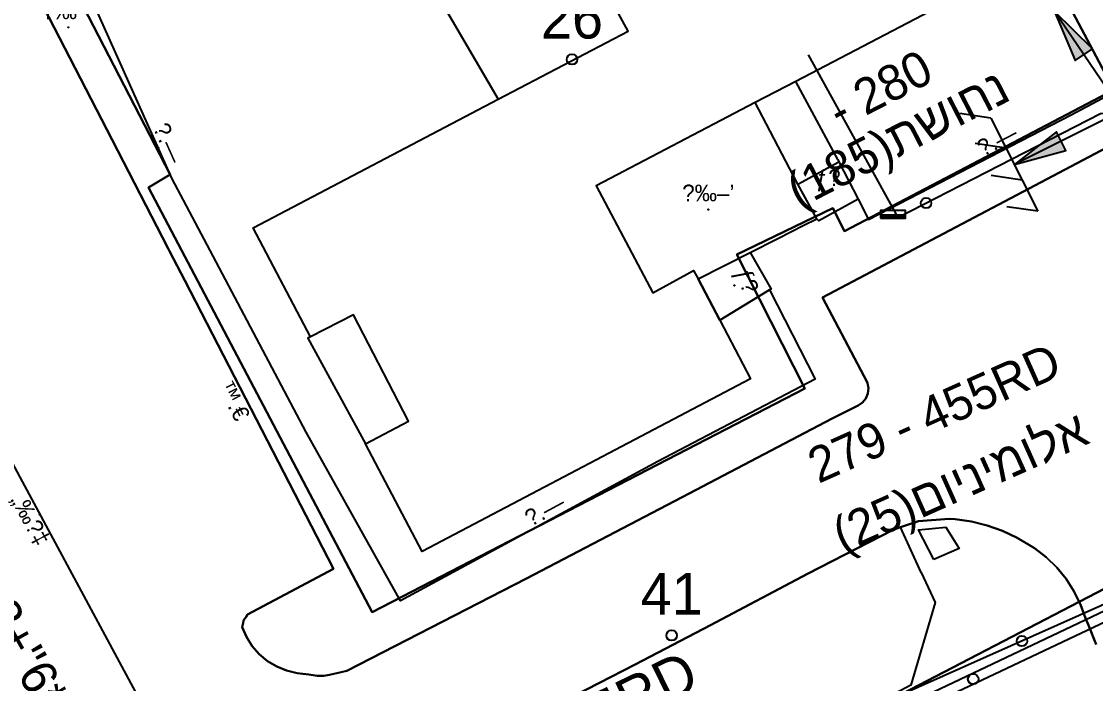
# Model space of a CAD drawing. Header units: metres. Extents: x 218299 to 220222, y 572714 to 574340.
# Drawn here: x 219369.7 to 219421.1, y 573838 to 573869.8 of the extents above; entities that cross this region are included whole.
import ezdxf
from ezdxf.enums import TextEntityAlignment as Align

# ---------------------------------------------------------------- set-up
doc = ezdxf.new("R2010")
doc.units = ezdxf.units.M
doc.header["$MEASUREMENT"] = 0
for name, color, linetype in [('1601', 44, 'LANDBORDER'), ('1602', 44, 'Continuous'), ('1603', 44, 'Continuous'), ('6011', 10, 'Continuous'), ('6021', 110, 'Continuous'), ('6031', 254, 'Continuous'), ('6151', 102, 'CABLEUNDEXIST03'), ('6370', 7, 'Continuous'), ('6541', 7, 'Continuous'), ('6543', 7, 'Continuous'), ('6901', 3, 'Continuous'), ('6910', 102, 'Continuous'), ('6916', 7, 'Continuous'), ('A_POINTS', 2, 'Continuous'), ('M2200', 253, 'Continuous'), ('M2401', 7, 'Continuous'), ('M2404', 7, 'Continuous'), ('M2407', 253, 'Continuous'), ('M2408', 253, 'Continuous'), ('M2412', 253, 'Continuous'), ('M2430', 253, 'Continuous'), ('M2605', 253, 'Continuous'), ('M2804', 253, 'Continuous'), ('M5202', 253, 'Continuous'), ('M5250', 253, 'Continuous')]:
    doc.layers.add(name, color=color, linetype=linetype)
doc.styles.add('HEBTXT', font='HEBTXT')
doc.styles.add('MAVAT_HEBTXT', font='HEBTXT')
doc.linetypes.add('CABLEUNDEXIST03', pattern='A,3.5,[222,elecad.shx,S=0.01,R=0,X=0,Y=0],1.5', length=5)
doc.linetypes.add('LANDBORDER', pattern='A,6.25,[208,elecad.shx,S=0.02,R=0,X=-0.6,Y=0],12.5,[208,elecad.shx,S=0.02,R=180,X=0.6,Y=0],6.25', length=25)

# ---------------------------------------------------------------- blocks, each defined once
blk = doc.blocks.new('6901')
at = {"layer": 'A_POINTS'}
blk.add_circle((0, 0), 0.25, dxfattribs=at)
at = {"color": 0, "style": 'HEBTXT', "flags": 1}
blk.add_attdef('CODE', (-2.918, 6.399), '', height=1.7, dxfattribs=at)
at = {"color": 0, "style": 'HEBTXT'}
for tag, p in [('PATH', (0.169, 4.708)), ('HTCH', (0.169, 2.708))]:
    blk.add_attdef(tag, text='', height=1.7, dxfattribs=at).set_placement(p, align=Align.MIDDLE_CENTER)
blk = doc.blocks.new('6910')
at = {"layer": 'A_POINTS'}
blk.add_circle((0, 0), 0.25, dxfattribs=at)
at = {"color": 0, "style": 'HEBTXT', "flags": 1}
blk.add_attdef('CODE', (-2.918, 6.399), '', height=1.7, dxfattribs=at)
at = {"color": 0, "style": 'HEBTXT'}
for tag, p in [('PATH', (0.169, 4.708)), ('HTCH', (0.169, 2.708))]:
    blk.add_attdef(tag, text='', height=1.7, dxfattribs=at).set_placement(p, align=Align.MIDDLE_CENTER)
blk = doc.blocks.new('6370')
at = {"color": 0}
blk.add_lwpolyline([(-1, -1), (1, -1), (1, 1), (-1, 1)], close=True, dxfattribs=at)
for points in [[(-0.991, 1.013), (1.003, 1.013), (-0.991, -1.013)], [(-0.991, -1.013), (1.003, -1.013), (1.003, 1.013)]]:
    blk.add_solid(points, dxfattribs=at)
at = {"color": 0, "style": 'HEBTXT'}
blk.add_attdef('POLE_NUM', (2.033, 2.706), '', height=2, dxfattribs=at)
at = {"color": 0, "style": 'HEBTXT', "flags": 1}
blk.add_attdef('MAP_TYPE', (2.063, -0.224), '', height=2, dxfattribs=at)
blk = doc.blocks.new('6541')
at = {"color": 0}
blk.add_lwpolyline([(0.75, -0.002), (5.75, -0.002), (3.25, 0.498), (3.25, -0.502), (5.75, -0.002)], dxfattribs=at)
blk.add_solid([(3.25, -0.502), (3.25, 0.498), (5.75, -0.002)], dxfattribs=at)
blk = doc.blocks.new('6543')
at = {"color": 0}
for p, q in [((5.75, 2.486), (6.979, 1.626)), ((5.75, 0.813), (6.979, -0.048)), ((5.75, -0.901), (6.979, -1.761)), ((5.75, -2.514), (6.979, -3.374))]:
    blk.add_line(p, q, dxfattribs=at)
for points in [[(5.75, -2.514), (5.75, 2.486)], [(0.75, -0.014), (5.75, -0.014), (3.25, 0.486), (3.25, -0.514), (5.75, -0.014)]]:
    blk.add_lwpolyline(points, dxfattribs=at)
blk.add_solid([(3.25, -0.514), (3.25, 0.486), (5.75, -0.014)], dxfattribs=at)
blk = doc.blocks.new('1603')
at = {"layer": 'A_POINTS'}
blk.add_circle((0, 0), 0.25, dxfattribs=at)
at = {"color": 0, "style": 'HEBTXT'}
blk.add_attdef('PARCEL_NUM', text='', height=2, dxfattribs=at).set_placement((0, 1), align=Align.CENTER)
at = {"color": 0, "style": 'HEBTXT', "flags": 1}
blk.add_attdef('LOT_NUM', text='', height=2, dxfattribs=at).set_placement((0, -2.5), align=Align.CENTER)
blk = doc.blocks.new('6916')
at = {"layer": 'A_POINTS'}
blk.add_circle((0, 0), 0.25, dxfattribs=at)
at = {"color": 0, "style": 'HEBTXT'}
for tag, p in [('HTCH', (0.006, 3.527)), ('PIPE', (0.049, 1.33))]:
    blk.add_attdef(tag, text='', height=1.7, dxfattribs=at).set_placement(p, align=Align.MIDDLE_CENTER)
blk = doc.blocks.new('M2804')
blk.add_circle((0, 0), 0.025)
at = {"style": 'MAVAT_HEBTXT'}
blk.add_attdef('NAME', text='', height=0.8, dxfattribs=at).set_placement((0, 1.59), align=Align.MIDDLE)
blk = doc.blocks.new('M5202')
blk.add_lwpolyline([(-2, -0.53), (2, -0.53), (2, 0.67), (-2, 0.67)], close=True)
for points in [[(-2, 0), (2, 0)], [(-2, -0.33), (2, -0.33)]]:
    blk.add_lwpolyline(points)
at = {"style": 'MAVAT_HEBTXT', "flags": 1}
for tag, p in [('MARK', (0, 1.92)), ('HEIGHT', (0, -1.78)), ('NAME', (0, -4.35))]:
    blk.add_attdef(tag, text='', height=0.8, dxfattribs=at).set_placement(p, align=Align.MIDDLE)
blk = doc.blocks.new('M2404')
blk.add_circle((0, 0), 0.025)
at = {"style": 'MAVAT_HEBTXT'}
blk.add_attdef('NAME', text='', height=0.8, dxfattribs=at).set_placement((0, 1.59), align=Align.MIDDLE)
blk = doc.blocks.new('M2412')
blk.add_circle((0, 0), 0.025)
at = {"style": 'MAVAT_HEBTXT'}
blk.add_attdef('NAME', text='', height=0.8, dxfattribs=at).set_placement((0, 1.59), align=Align.MIDDLE)
blk = doc.blocks.new('M2430')
blk.add_circle((0, 0), 0.025)
at = {"style": 'MAVAT_HEBTXT'}
blk.add_attdef('NAME', text='', height=0.8, dxfattribs=at).set_placement((0, 1.25), align=Align.MIDDLE)
blk = doc.blocks.new('M2605')
blk.add_circle((0, 0), 0.025)
at = {"style": 'MAVAT_HEBTXT'}
blk.add_attdef('NAME', text='', height=0.8, dxfattribs=at).set_placement((0, 1.59), align=Align.MIDDLE)
blk = doc.blocks.new('111')
at = {"layer": 'M2200'}
blk.add_polyline3d([(219414.966, 573871.177, 603.862), (219406.766, 573866.88, 603.931), (219404.824, 573865.863, 603.947), (219397.203, 573861.869, 604.011), (219399.922, 573856.743, 604.064), (219401.879, 573857.814, 603.967), (219402.09, 573857.414, 603.972), (219402.09, 573857.414, 603.972), (219403.127, 573855.441, 603.991), (219403.127, 573855.441, 603.991), (219404.609, 573852.623, 604.02), (219388.875, 573844.35, 603.81), (219386.165, 573849.505, 604.02), (219386.165, 573849.505, 604.02), (219388.222, 573850.602, 603.959), (219385.594, 573855.694, 603.959), (219383.535, 573854.639, 604.02), (219383.535, 573854.639, 604.02), (219380.792, 573859.856, 604.02), (219392.524, 573866.024, 603.98), (219398.737, 573869.29, 603.959), (219395.996, 573874.311, 603.854)], dxfattribs=at)
at = {"layer": 'M2401'}
for points in [[(219421.155, 573839.894, 595.067), (219420.793, 573840.82, 595.067), (219420.642, 573841.151, 595.067), (219420.404, 573841.814, 595.067), (219420.092, 573842.446, 595.067), (219419.711, 573843.038, 595.067), (219419.265, 573843.583, 595.067), (219418.761, 573844.074, 595.067), (219418.204, 573844.504, 595.067), (219418.043, 573844.611, 595.067), (219417.376, 573845.011, 595.067), (219416.671, 573845.343, 595.067), (219415.935, 573845.602, 595.067), (219415.178, 573845.785, 595.067), (219414.405, 573845.891, 595.067), (219414.123, 573845.91, 595.067), (219412.649, 573845.81, 595.067), (219411.793, 573845.512, 595.067), (219411.434, 573845.386, 595.067), (219407.335, 573843.273, 595.067), (219402.679, 573840.814, 595.067), (219399.071, 573838.942, 595.067), (219395.601, 573837.143, 595.067)], [(219369.742, 573872.421, 595.067), (219374.035, 573864.082, 595.067), (219376.718, 573858.869, 595.067), (219376.785, 573858.739, 595.067), (219377.507, 573857.338, 595.067), (219384.63, 573843.521, 595.067), (219380.515, 573841.324, 595.067), (219380.448, 573841.224, 595.067), (219380.361, 573841.091, 595.067), (219380.326, 573841.021, 595.067), (219380.298, 573840.926, 595.067), (219380.274, 573840.793, 595.067), (219380.262, 573840.727, 595.067), (219380.465, 573840.254, 595.067), (219380.739, 573839.819, 595.067), (219381.077, 573839.432, 595.067), (219381.471, 573839.101, 595.067), (219381.912, 573838.836, 595.067), (219382.388, 573838.642, 595.067), (219382.889, 573838.524, 595.067), (219383.166, 573838.492, 595.067), (219383.456, 573838.447, 595.067), (219383.842, 573838.392, 595.067), (219384.035, 573838.387, 595.067), (219384.172, 573838.397, 595.067), (219384.446, 573838.439, 595.067), (219384.991, 573838.568, 595.067), (219385.264, 573838.629, 595.067), (219393.875, 573843.063, 595.067), (219401.672, 573847.122, 595.067), (219408.52, 573850.716, 595.067), (219409.752, 573851.342, 595.067), (219409.962, 573851.488, 595.067), (219410.125, 573851.689, 595.067), (219410.223, 573851.927, 595.067), (219410.248, 573852.181, 595.067), (219410.197, 573852.424, 595.067), (219410.182, 573852.462, 595.067), (219408.053, 573856.52, 595.067), (219418.221, 573861.886, 595.067), (219426, 573866.002, 595.067)]]:
    blk.add_polyline3d(points, dxfattribs=at)
at = {"layer": 'M2404'}
for points in [[(219426, 573866.002, 593.529), (219418.221, 573861.886, 593.529), (219408.053, 573856.52, 593.529), (219410.182, 573852.462, 593.529), (219410.197, 573852.424, 593.529), (219410.248, 573852.181, 593.529), (219410.223, 573851.927, 593.529), (219410.125, 573851.689, 593.529), (219409.962, 573851.488, 593.529), (219409.752, 573851.342, 593.529), (219408.52, 573850.716, 593.529), (219401.672, 573847.122, 593.529), (219393.875, 573843.063, 593.529), (219385.264, 573838.629, 593.529), (219384.991, 573838.568, 593.529), (219384.446, 573838.439, 593.529), (219384.172, 573838.397, 593.529), (219384.035, 573838.387, 593.529), (219383.842, 573838.392, 593.529), (219383.456, 573838.447, 593.529), (219383.166, 573838.492, 593.529), (219382.889, 573838.524, 593.529), (219382.388, 573838.642, 593.529), (219381.912, 573838.836, 593.529), (219381.471, 573839.101, 593.529), (219381.077, 573839.432, 593.529), (219380.739, 573839.819, 593.529), (219380.465, 573840.254, 593.529), (219380.262, 573840.727, 593.529), (219380.274, 573840.793, 593.529), (219380.298, 573840.926, 593.529), (219380.326, 573841.021, 593.529), (219380.361, 573841.091, 593.529), (219380.448, 573841.224, 593.529), (219380.515, 573841.324, 593.529), (219384.63, 573843.521, 593.529), (219377.507, 573857.338, 593.529), (219376.785, 573858.739, 593.529), (219376.718, 573858.869, 593.529), (219374.035, 573864.082, 593.529), (219369.742, 573872.421, 593.529)], [(219395.601, 573837.143, 593.529), (219399.071, 573838.942, 593.529), (219402.679, 573840.814, 593.529), (219407.335, 573843.273, 593.529), (219411.434, 573845.386, 593.529), (219411.793, 573845.512, 593.529), (219412.649, 573845.81, 593.529), (219414.123, 573845.91, 593.529), (219414.405, 573845.891, 593.529), (219415.178, 573845.785, 593.529), (219415.935, 573845.602, 593.529), (219416.671, 573845.343, 593.529), (219417.376, 573845.011, 593.529), (219418.043, 573844.611, 593.529), (219418.204, 573844.504, 593.529), (219418.761, 573844.074, 593.529), (219419.265, 573843.583, 593.529), (219419.711, 573843.038, 593.529), (219420.092, 573842.446, 593.529), (219420.404, 573841.814, 593.529), (219420.642, 573841.151, 593.529), (219420.793, 573840.82, 593.529), (219421.155, 573839.894, 593.529)]]:
    blk.add_polyline3d(points, dxfattribs=at)
at = {"layer": 'M2407'}
for points in [[(219393.903, 573873.16, 589.074), (219389.814, 573870.642, 589.074), (219392.524, 573866.024, 589.074)], [(219408.776, 573863.143, 589.875), (219406.766, 573866.88, 589.98)], [(219405.543, 573864.489, 589.838), (219404.824, 573865.863, 589.875)], [(219406.87, 573861.954, 589.77), (219405.543, 573864.489, 589.838)], [(219383.535, 573854.639, 589.77), (219383.407, 573854.579, 589.77), (219386.165, 573849.505, 589.77)]]:
    blk.add_polyline3d(points, dxfattribs=at)
at = {"layer": 'M2408'}
blk.add_polyline3d([(219412.77, 573843.341, 588.72), (219411.793, 573845.512, 588.72)], dxfattribs=at)
at = {"layer": 'M2412'}
for points in [[(219406.87, 573861.954, 589.753), (219406.87, 573861.954, 589.753), (219408.838, 573863.022, 589.753), (219409.755, 573861.231, 589.018), (219407.868, 573860.193, 589.018), (219407.786, 573860.298, 589.018)], [(219403.127, 573855.441, 589.753), (219402.09, 573857.414, 589.753), (219404.584, 573858.677, 589.018), (219405.584, 573856.924, 589.018), (219405.516, 573856.883, 589.018)]]:
    blk.add_polyline3d(points, close=True, dxfattribs=at)
at = {"layer": 'M2430'}
blk.add_polyline3d([(219360.158, 573854.929, 587.915), (219364.598, 573857.201, 587.825), (219378.902, 573830.632, 587.629)], dxfattribs=at)
at = {"layer": 'M2605'}
for points in [[(219378.874, 573858.5, 589.899), (219376.895, 573862.247, 589.899), (219371.612, 573874.059, 589.689), (219372.153, 573874.33, 589.625)], [(219408.776, 573863.143, 589.899), (219408.776, 573863.143, 589.899), (219408.838, 573863.022, 589.89), (219409.755, 573861.231, 589.759), (219410.25, 573860.264, 589.689), (219419.959, 573865.282, 589.689), (219425.924, 573868.455, 589.689)], [(219407.38, 573861.032, 589.927), (219406.87, 573861.954, 589.963)], [(219407.16, 573859.981, 589.922), (219407.786, 573860.298, 589.899), (219407.786, 573860.298, 589.899), (219407.38, 573861.032, 589.927)], [(219405.909, 573859.347, 589.968), (219407.16, 573859.981, 589.922)], [(219402.09, 573857.414, 590.109), (219404.584, 573858.677, 590.017), (219405.909, 573859.347, 589.968)], [(219403.127, 573855.441, 589.689), (219405.516, 573856.883, 589.689), (219405.516, 573856.883, 589.689), (219407.702, 573852.615, 589.479), (219400.167, 573848.659, 589.269), (219387.844, 573841.985, 589.479), (219383.328, 573850.069, 589.899), (219378.874, 573858.5, 589.899)], [(219412.77, 573843.341, 588.598), (219412.77, 573843.341, 588.598), (219413.452, 573841.913, 588.598), (219412.273, 573837.937, 588.598), (219405.266, 573834.225, 588.178), (219397.782, 573830.549, 588.178)]]:
    blk.add_polyline3d(points, dxfattribs=at)
at = {"layer": 'M5250'}
blk.add_polyline3d([(219413.383, 573843.961, 588.615), (219412.651, 573845.393, 588.615), (219413.95, 573845.513, 588.615), (219414.597, 573844.496, 588.615), (219413.383, 573843.961, 588.615)], dxfattribs=at)
at = {"layer": 'M2404'}
ref = blk.add_blockref('M2404', (219380.343, 573851.837), dxfattribs=dict(at, xscale=0.5, yscale=0.5, zscale=0.5))
ref.add_attrib('NAME', '™.€', dxfattribs={"layer": '0', "height": 0.8, "rotation": 297.2699, "style": 'MAVAT_HEBTXT'}).set_placement((219379.854, 573851.585), align=Align.MIDDLE)
at = {"layer": 'M2412'}
ref = blk.add_blockref('M2412', (219408.325, 573861.601), dxfattribs=dict(at, xscale=0.5, yscale=0.5, zscale=0.5))
ref.add_attrib('NAME', 'ƒ\x8e', dxfattribs={"layer": '0', "height": 0.8, "style": 'MAVAT_HEBTXT'}).set_placement((219408.325, 573862.151), align=Align.MIDDLE)
ref = blk.add_blockref('M2412', (219403.828, 573857.098), dxfattribs=dict(at, xscale=0.5, yscale=0.5, zscale=0.5))
ref.add_attrib('NAME', 'ƒ\x8e', dxfattribs={"layer": '0', "height": 0.8, "rotation": 290.9853, "style": 'MAVAT_HEBTXT'}).set_placement((219404.341, 573857.295), align=Align.MIDDLE)
at = {"layer": 'M2430'}
ref = blk.add_blockref('M2430', (219370.568, 573846.112), dxfattribs=dict(at, xscale=0.5, yscale=0.5, zscale=0.5))
ref.add_attrib('NAME', '„‰\x90‡', dxfattribs={"layer": '0', "height": 0.8, "rotation": 298.2973, "style": 'MAVAT_HEBTXT'}).set_placement((219370.084, 573845.851), align=Align.MIDDLE)
at = {"layer": 'M2605'}
ref = blk.add_blockref('M2605', (219376.241, 573863.708), dxfattribs=dict(at, xscale=0.5, yscale=0.5, zscale=0.5))
ref.add_attrib('NAME', '\x9a.—', dxfattribs={"layer": '0', "height": 0.8, "rotation": 294.0966, "style": 'MAVAT_HEBTXT'}).set_placement((219376.743, 573863.932), align=Align.MIDDLE)
ref = blk.add_blockref('M2605', (219416.666, 573863.58), dxfattribs=dict(at, xscale=0.5, yscale=0.5, zscale=0.5))
ref.add_attrib('NAME', '\x9a.—', dxfattribs={"layer": '0', "height": 0.8, "rotation": 27.331, "style": 'MAVAT_HEBTXT'}).set_placement((219416.414, 573864.068), align=Align.MIDDLE)
ref = blk.add_blockref('M2605', (219395.002, 573845.862), dxfattribs=dict(at, xscale=0.5, yscale=0.5, zscale=0.5))
ref.add_attrib('NAME', '\x9a.—', dxfattribs={"layer": '0', "height": 0.8, "rotation": 28.4407, "style": 'MAVAT_HEBTXT'}).set_placement((219394.741, 573846.346), align=Align.MIDDLE)
at = {"layer": 'M2804'}
ref = blk.add_blockref('M2804', (219371.931, 573869.466, 606.404), dxfattribs=dict(at, xscale=0.5, yscale=0.5, zscale=0.5))
ref.add_attrib('NAME', '\x8d‰–’', dxfattribs={"layer": '0', "height": 0.8, "style": 'MAVAT_HEBTXT'}).set_placement((219371.931, 573870.262, 606.404), align=Align.MIDDLE)
ref = blk.add_blockref('M2804', (219402.582, 573860.738, 595.484), dxfattribs=dict(at, xscale=0.5, yscale=0.5, zscale=0.5))
ref.add_attrib('NAME', '\x8d‰–’', dxfattribs={"layer": '0', "height": 0.8, "style": 'MAVAT_HEBTXT'}).set_placement((219402.582, 573861.534, 595.484), align=Align.MIDDLE)
at = {"layer": 'M5202', "xscale": 0.3, "yscale": 0.3, "zscale": 0.3}
blk.add_blockref('M5202', (219411.432, 573860.483, 588.93), dxfattribs=at)

msp = doc.modelspace()

# ---------------------------------------------------------------- linework, layer by layer
at = {"layer": '1601'}
for points in [[(219459.4307, 573862.4279), (219449.9242, 573857.3257), (219397.6802, 573830.1494), (219397.7397, 573829.4439), (219394.0307, 573827.6341), (219393.4757, 573828.2531), (219387.2964, 573824.9654), (219386.6418, 573826.2992), (219375.7226, 573820.6709), (219376.0739, 573819.9544), (219373.0314, 573818.3829), (219372.4055, 573819.4975), (219356.56, 573811.003), (219350.15, 573813.343), (219344.0132, 573815.4852), (219324.4681, 573851.2625), (219324.4383, 573851.317), (219315.0911, 573871.5327), (219314.8715, 573872.037), (219303.7232, 573897.6367), (219303.7, 573897.69), (219293.8344, 573917.9634)], [(219378.736, 573696.81), (219344.3692, 573759.4062), (219344.361, 573759.421), (219324.9424, 573794.1047), (219356.56, 573811.003), (219372.4055, 573819.4975), (219373.0314, 573818.3829), (219376.0739, 573819.9544), (219375.7226, 573820.6709), (219386.6418, 573826.2992), (219387.2964, 573824.9654), (219393.4757, 573828.2531), (219394.0307, 573827.6341), (219397.7397, 573829.4439), (219397.6802, 573830.1494), (219449.9242, 573857.3257), (219459.4307, 573862.4279)]]:
    msp.add_lwpolyline(points, dxfattribs=at)
at = {"layer": '1602'}
for points in [[(219459.4307, 573862.4279), (219449.9242, 573857.3257), (219447.9132, 573858.3114), (219439.0563, 573875.0423), (219421.995, 573866.4756), (219407.91, 573893.0974), (219448.0608, 573913.9714), (219472.1863, 573867.0539), (219470.4514, 573867.0873), (219460.0494, 573861.8308)], [(219403.9453, 573858.5875), (219407.1994, 573852.1626), (219386.4892, 573841.4477), (219375.7789, 573861.7882), (219376.8094, 573862.4225), (219370.9332, 573873.8108), (219407.91, 573893.0974), (219421.995, 573866.4756), (219409.1032, 573859.6995), (219408.5476, 573860.81)], [(219397.7397, 573829.4439), (219394.0307, 573827.6341), (219393.4757, 573828.2531), (219387.2964, 573824.9654), (219386.6418, 573826.2992), (219375.7226, 573820.6709), (219351.7304, 573866.5075), (219369.7427, 573876.1111), (219370.9332, 573873.8108), (219376.8094, 573862.4225), (219375.7789, 573861.7882), (219386.4892, 573841.4477), (219407.1994, 573852.1626), (219403.9453, 573858.5875), (219408.5476, 573860.81), (219409.1032, 573859.6995), (219421.995, 573866.4756), (219439.0563, 573875.0423), (219447.9132, 573858.3114), (219449.9242, 573857.3257), (219397.6802, 573830.1494)]]:
    msp.add_lwpolyline(points, close=True, dxfattribs=at)
msp.add_lwpolyline([(219356.56, 573811.003), (219372.4055, 573819.4975), (219373.0314, 573818.3829), (219376.0739, 573819.9544), (219375.7226, 573820.6709), (219386.6418, 573826.2992), (219387.2964, 573824.9654), (219393.4757, 573828.2531), (219394.0307, 573827.6341), (219397.7397, 573829.4439), (219397.6802, 573830.1494), (219449.9242, 573857.3257), (219459.4307, 573862.4279)], dxfattribs=at)
at = {"layer": '6011'}
msp.add_lwpolyline([(219569.9445, 573910.4142), (219479.0062, 573868.7913), (219396.0105, 573829.3643), (219296.84, 573765.91)], dxfattribs=at)
at = {"layer": '6021'}
msp.add_lwpolyline([(219401.1473, 573831.3138), (219434.0858, 573846.9037)], dxfattribs=at)
at = {"layer": '6031', "flags": 128}
msp.add_lwpolyline([(219479.8402, 573871.2452), (219478.1373, 573870.444), (219433.3599, 573847.092), (219401.8411, 573833.0205)], dxfattribs=at)
at = {"layer": '6151'}
msp.add_lwpolyline([(219407.369, 573868.1485), (219411.6584, 573860.3504), (219421.3618, 573865.3384), (219422.3829, 573865.4601)], dxfattribs=at)

# ---------------------------------------------------------------- block references
msp.add_blockref('111', (0, 0))
at = {"layer": '1603'}
for p, values in [((219396.0525, 573867.9326), {'PARCEL_NUM': '26'}), ((219400.8273, 573840.3262), {'PARCEL_NUM': '41'})]:
    msp.add_blockref('1603', p, dxfattribs=at).add_auto_attribs(values)
at = {"layer": '6370'}
ref = msp.add_blockref('6370', (219396.0105, 573829.3643), dxfattribs=dict(at, rotation=26.21999999999191))
ref.add_attrib('POLE_NUM', '455RD', (219394.8043, 573834.1957), dxfattribs={"layer": '0', "color": 0, "height": 2, "rotation": 26.22, "style": 'HEBTXT'})
at = {"layer": '6541', "rotation": 124.0759633399617}
msp.add_blockref('6541', (219422.3829, 573865.4601), dxfattribs=at)
at = {"layer": '6543', "rotation": 206.7040506699362}
msp.add_blockref('6543', (219422.3829, 573865.4601), dxfattribs=at)
at = {"layer": '6901'}
ref = msp.add_blockref('6901', (219417.6005, 573840.0563), dxfattribs=dict(at, rotation=24.05830000000001))
ref.add_attrib('PATH', '279 - 455RD', dxfattribs={"layer": '0', "color": 0, "height": 1.7, "rotation": 24.0583, "style": 'HEBTXT'}).set_placement((219413.3965, 573850.9905), align=Align.MIDDLE_CENTER)
ref.add_attrib('HTCH', '(25)םוינימולא', dxfattribs={"layer": '0', "color": 0, "height": 1.7, "rotation": 24.0583, "style": 'HEBTXT'}).set_placement((219414.6343, 573847.6913), align=Align.MIDDLE_CENTER)
ref = msp.add_blockref('6901', (219415.2662, 573838.2344), dxfattribs=dict(at, rotation=24.7332))
ref.add_attrib('PATH', '455RD - 279', dxfattribs={"layer": '0', "color": 0, "height": 1.7, "rotation": 24.7332, "style": 'HEBTXT'}).set_placement((219412.9953, 573831.2292), align=Align.MIDDLE_CENTER)
ref.add_attrib('HTCH', '(120)םוינימולא', dxfattribs={"layer": '0', "color": 0, "height": 1.7, "rotation": 24.7332, "style": 'HEBTXT'}).set_placement((219414.0413, 573828.4317), align=Align.MIDDLE_CENTER)
at = {"layer": '6910'}
ref = msp.add_blockref('6910', (219413.0097, 573861.045), dxfattribs=dict(at, rotation=27.2053))
ref.add_attrib('PATH', ' - 280', dxfattribs={"layer": '0', "color": 0, "height": 1.7, "rotation": 27.2053, "style": 'HEBTXT'}).set_placement((219410.5066, 573866.3754), align=Align.MIDDLE_CENTER)
ref.add_attrib('HTCH', '(185)תשוחנ', dxfattribs={"layer": '0', "color": 0, "height": 1.7, "rotation": 27.2053, "style": 'HEBTXT'}).set_placement((219411.6495, 573864.152), align=Align.MIDDLE_CENTER)
at = {"layer": '6916'}
ref = msp.add_blockref('6916', (219370.5005, 573796.8827), dxfattribs=dict(at, rotation=299.2281))
ref.add_attrib('HTCH', '"8*3+"6*6', dxfattribs={"layer": '0', "color": 0, "height": 1.7, "rotation": 299.2281, "style": 'HEBTXT'}).set_placement((219369.4966, 573840.1806), align=Align.MIDDLE_CENTER)

doc.saveas('drawing.dxf')
